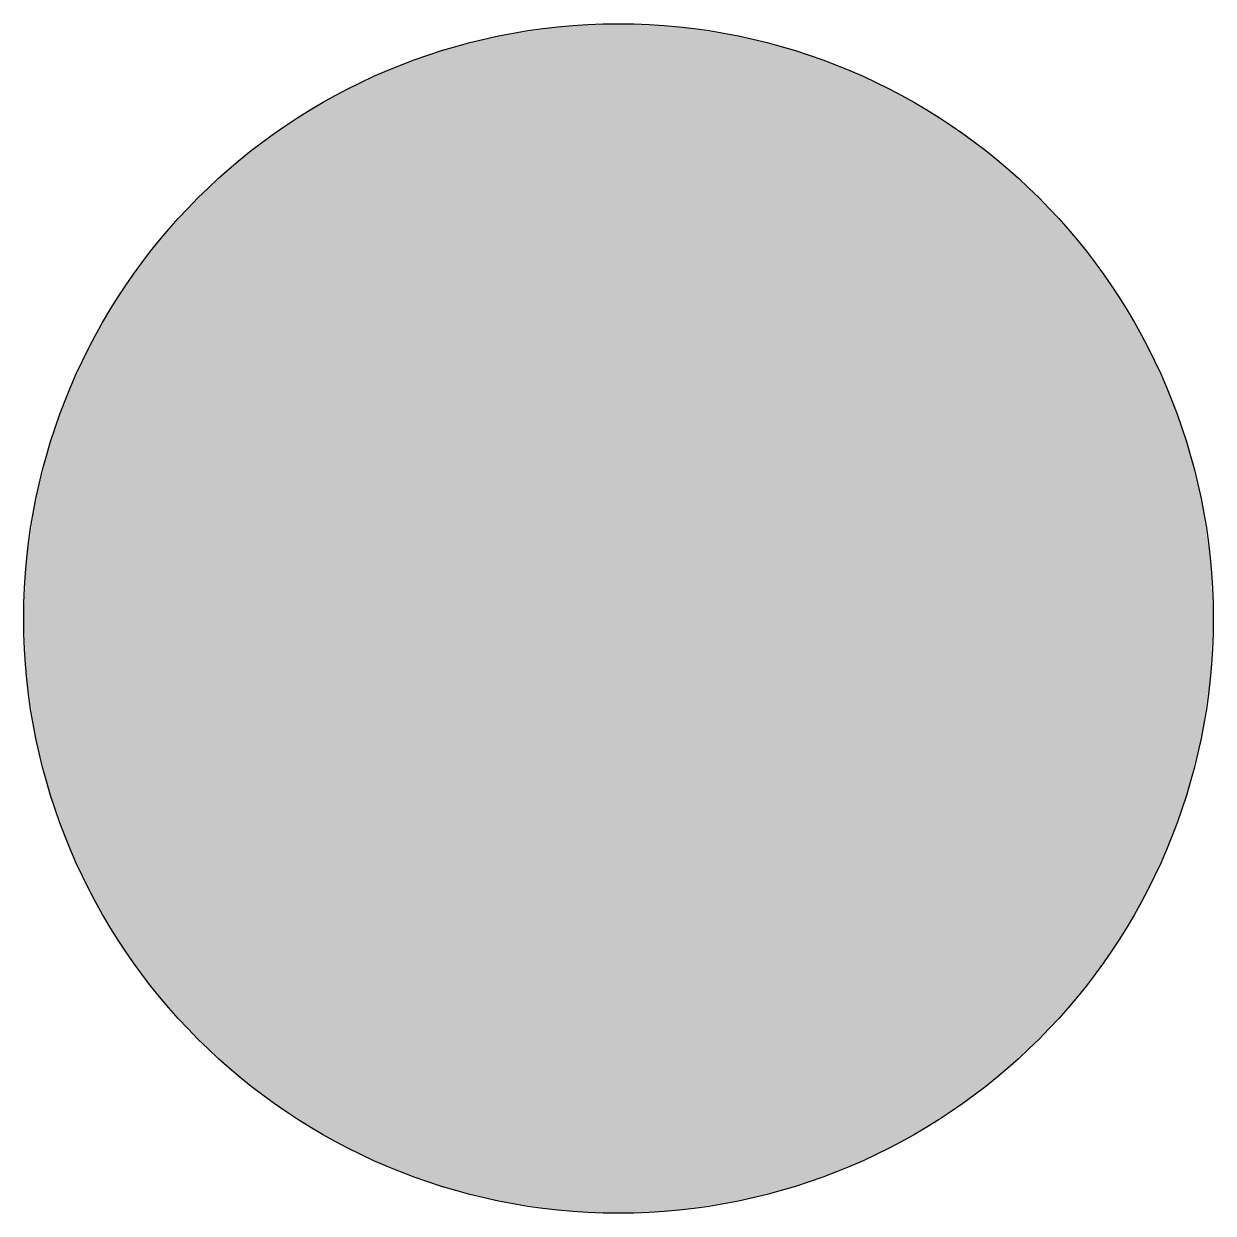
# Model space of a CAD drawing. Extents: x -0.8 to 0.8, y -0.8 to 0.8.
import ezdxf

# ---------------------------------------------------------------- set-up
doc = ezdxf.new("R2010")
doc.units = 0
doc.header["$MEASUREMENT"] = 0
doc.layers.get('0').update_dxf_attribs({"linetype": 'CONTINUOUS'})

msp = doc.modelspace()

# ---------------------------------------------------------------- linework, layer by layer
at = {"color": 7, "const_width": 0.8}
msp.add_lwpolyline([(-0.4, 0, 1), (0.4, 0, 1)], format="xyb", close=True, dxfattribs=at)
msp.add_circle((0, 0), 0.8)

doc.saveas('drawing.dxf')
